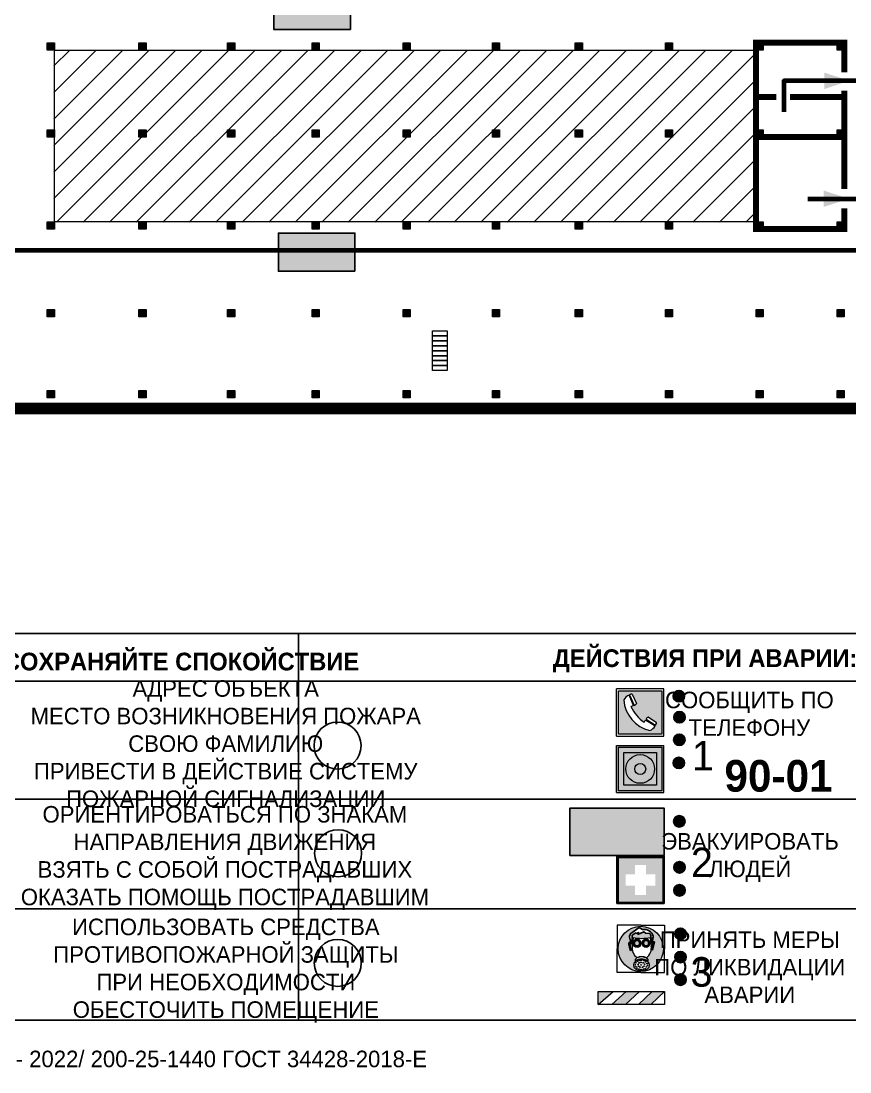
# Model space of a CAD drawing. Header units: millimetres. Extents: x 13810 to 67229, y 12374 to 21950.
# Drawn here: x 28588.7 to 28729.1, y 14956.8 to 15134.8 of the extents above; entities that cross this region are included whole.
import ezdxf

# ---------------------------------------------------------------- set-up
doc = ezdxf.new("R2010")
doc.units = ezdxf.units.MM
doc.layers.add('План_Штампы', color=7, linetype='Continuous')
doc.styles.add('обычный', font='arial.ttf')

# ---------------------------------------------------------------- blocks, each defined once
blk = doc.blocks.new('A$C38D26F80')
h = blk.add_hatch(color=5)
h.dxf.hatch_style = 1
h.paths.add_polyline_path([(-8.77, -4.48, 1), (-0.19, -4.48, 1)])
h.paths.add_polyline_path([(-6.75, -3.58), (-6.75, -3.31), (-6.62, -3.22), (-6.5, -3.22), (-6.42, -3.3), (-6.39, -3.28), (-6.59, -2.23), (-6.59, -2.01), (-6.38, -1.58), (-4.76, -0.4), (-4.13, -0.79, -0.362848), (-2.1, -2.1, -0.201049), (-2.17, -2.48, 0.085434), (-2.26, -3.13), (-1.9, -3.16), (-2.25, -4.7), (-2.4, -4.59), (-2.43, -4.34), (-2.36, -4.34), (-2.14, -3.34), (-2.47, -3.42), (-2.58, -1.95), (-2.77, -1.58), (-3.58, -1.52), (-3.92, -1.26), (-5.05, -1.73), (-4.87, -1.39), (-5.41, -1.6), (-5.41, -1.46), (-6.13, -1.87), (-6.18, -3.5), (-6.56, -3.47), (-6.37, -4.59), (-6.16, -4.43), (-6.16, -4.66), (-6.36, -4.79), (-6.37, -4.8), (-6.51, -4.76)], flags=16)
h.paths.add_polyline_path([(-6.51, -4.76), (-6.36, -4.79), (-6.37, -4.8)], flags=0)
h.paths.add_polyline_path([(-5.92, -2.34, 0.089508), (-2.67, -2.35), (-2.48, -3.88, -0.268602), (-3.4, -6.18, 0.262449), (-5.2, -6.18, -0.268602), (-6.11, -3.88)], flags=16)
edge = h.paths.add_edge_path(flags=16)
edge.add_ellipse((-5.19, -3.41), major_axis=(0, 0.842), ratio=0.848992, start_angle=0, end_angle=360)
edge = h.paths.add_edge_path(flags=0)
edge.add_ellipse((-5.19, -3.39), major_axis=(0, 0.665), ratio=0.853798, start_angle=0, end_angle=360)
edge = h.paths.add_edge_path(flags=0)
edge.add_ellipse((-5.19, -3.4), major_axis=(0, 0.528), ratio=0.864094, start_angle=0, end_angle=360)
edge = h.paths.add_edge_path(flags=16)
edge.add_ellipse((-3.47, -3.4), major_axis=(0, 0.842), ratio=0.848992, start_angle=0, end_angle=360)
h.paths.add_polyline_path([(-3.13, -6.45), (-3.13, -6.84, 0.383174), (-5.57, -6.85), (-5.57, -6.49, -0.369952)], flags=16)
edge = h.paths.add_edge_path(flags=0)
edge.add_ellipse((-3.47, -3.39), major_axis=(0, 0.665), ratio=0.853798, start_angle=0, end_angle=360)
edge = h.paths.add_edge_path(flags=0)
edge.add_ellipse((-3.47, -3.4), major_axis=(0, 0.528), ratio=0.864094, start_angle=0, end_angle=360)
edge = h.paths.add_edge_path(flags=16)
edge.add_ellipse((-4.34, -7.57), major_axis=(-1.48, 0), ratio=0.744955, start_angle=0, end_angle=360)
h.paths.add_polyline_path([(-5.01, -6.85, -1), (-5.15, -6.85, -1)], flags=0)
h.paths.add_polyline_path([(-5.33, -7.14, -1), (-5.47, -7.14, -1)], flags=0)
h.paths.add_polyline_path([(-4.61, -6.71, -1), (-4.74, -6.71, -1)], flags=16)
h.paths.add_polyline_path([(-5.43, -7.51, -1), (-5.57, -7.51, -1)], flags=0)
h.paths.add_polyline_path([(-4.26, -6.67, -1), (-4.4, -6.67, -1)], flags=16)
h.paths.add_polyline_path([(-4.74, -7.14, -1), (-4.88, -7.14, -1)], flags=0)
h.paths.add_polyline_path([(-4.93, -7.43, -1), (-5.07, -7.43, -1)], flags=0)
h.paths.add_polyline_path([(-4.41, -7.07, -1), (-4.54, -7.07, -1)], flags=0)
h.paths.add_polyline_path([(-5.33, -7.87, -1), (-5.46, -7.87, -1)], flags=0)
h.paths.add_polyline_path([(-3.8, -6.71, -1), (-3.94, -6.71, -1)], flags=16)
h.paths.add_polyline_path([(-4.85, -7.78, -1), (-4.98, -7.78, -1)], flags=0)
h.paths.add_polyline_path([(-3.96, -7.14, -1), (-4.1, -7.14, -1)], flags=0)
h.paths.add_polyline_path([(-4.33, -7.53, -1), (-4.47, -7.53, -1)], flags=0)
h.paths.add_polyline_path([(-5.09, -8.12, -1), (-5.23, -8.12, -1)], flags=0)
h.paths.add_polyline_path([(-3.5, -6.94, -1), (-3.64, -6.94, -1)], flags=0)
h.paths.add_polyline_path([(-4.54, -7.97, -1), (-4.68, -7.97, -1)], flags=0)
h.paths.add_polyline_path([(-3.66, -7.39, -1), (-3.8, -7.39, -1)], flags=0)
h.paths.add_polyline_path([(-4.73, -8.35, -1), (-4.86, -8.35, -1)], flags=0)
h.paths.add_polyline_path([(-4.09, -7.96, -1), (-4.23, -7.96, -1)], flags=0)
h.paths.add_polyline_path([(-3.77, -7.74, -1), (-3.91, -7.74, -1)], flags=0)
h.paths.add_polyline_path([(-3.22, -7.27, -1), (-3.35, -7.27, -1)], flags=0)
h.paths.add_polyline_path([(-4.34, -8.4, -1), (-4.47, -8.4, -1)], flags=0)
h.paths.add_polyline_path([(-3.16, -7.61, -1), (-3.3, -7.61, -1)], flags=0)
h.paths.add_polyline_path([(-3.9, -8.35, -1), (-4.04, -8.35, -1)], flags=0)
h.paths.add_polyline_path([(-3.32, -7.91, -1), (-3.46, -7.91, -1)], flags=0)
h.paths.add_polyline_path([(-3.55, -8.23, -1), (-3.69, -8.23, -1)], flags=0)
at = {"color": 5, "lineweight": 5}
for p, q in [((-4.48, 0), (-8.96, 0)), ((-8.96, 0), (-8.96, -4.48)), ((-4.48, 0), (0, 0)), ((0, 0), (0, -4.48)), ((-6.59, -2.01), (-6.38, -1.58)), ((-6.38, -1.58), (-4.76, -0.4)), ((-6.13, -1.87), (-6.18, -3.5)), ((-5.41, -1.46), (-6.13, -1.87)), ((-4.87, -1.39), (-5.41, -1.6)), ((-5.41, -1.6), (-5.41, -1.46)), ((-3.92, -1.26), (-5.05, -1.73)), ((-5.05, -1.73), (-4.87, -1.39)), ((-4.76, -0.4), (-4.13, -0.79)), ((-3.58, -1.52), (-3.92, -1.26)), ((-2.77, -1.58), (-3.58, -1.52)), ((-2.58, -1.95), (-2.77, -1.58)), ((-2.47, -3.42), (-2.58, -1.95)), ((-6.75, -3.31), (-6.62, -3.22)), ((-6.75, -3.58), (-6.75, -3.31)), ((-6.51, -4.76), (-6.75, -3.58)), ((-6.62, -3.22), (-6.5, -3.22)), ((-6.59, -2.23), (-6.59, -2.01)), ((-6.39, -3.28), (-6.59, -2.23)), ((-6.18, -3.5), (-6.56, -3.47)), ((-6.56, -3.47), (-6.37, -4.59)), ((-6.5, -3.22), (-6.42, -3.3)), ((-6.42, -3.3), (-6.39, -3.28)), ((-5.92, -2.34), (-6.11, -3.88)), ((-2.67, -2.34), (-2.48, -3.88)), ((-2.14, -3.34), (-2.47, -3.42)), ((-2.36, -4.34), (-2.14, -3.34)), ((-1.9, -3.16), (-2.26, -3.13)), ((-2.25, -4.7), (-1.9, -3.16)), ((-8.96, -8.96), (-8.96, -4.48)), ((-6.37, -4.8), (-6.51, -4.76)), ((-6.37, -4.59), (-6.16, -4.43)), ((-6.16, -4.66), (-6.37, -4.8)), ((-6.16, -4.43), (-6.16, -4.66)), ((-2.43, -4.34), (-2.4, -4.59)), ((-2.43, -4.34), (-2.36, -4.34)), ((-2.4, -4.59), (-2.25, -4.7)), ((0, -8.96), (0, -4.48)), ((-5.57, -6.49), (-5.57, -6.85)), ((-3.13, -6.45), (-3.13, -6.84)), ((-4.48, -8.96), (-8.96, -8.96)), ((-4.48, -8.96), (0, -8.96))]:
    blk.add_line(p, q, dxfattribs=at)
at = {"color": 5}
for p, q in [((-6.59, -2.01), (-6.38, -1.58)), ((-6.38, -1.58), (-4.76, -0.4)), ((-6.13, -1.87), (-6.18, -3.5)), ((-5.41, -1.46), (-6.13, -1.87)), ((-4.87, -1.39), (-5.41, -1.6)), ((-5.41, -1.6), (-5.41, -1.46)), ((-3.92, -1.26), (-5.05, -1.73)), ((-5.05, -1.73), (-4.87, -1.39)), ((-4.76, -0.4), (-4.13, -0.79)), ((-3.58, -1.52), (-3.92, -1.26)), ((-2.77, -1.58), (-3.58, -1.52)), ((-2.58, -1.95), (-2.77, -1.58)), ((-2.47, -3.42), (-2.58, -1.95)), ((-6.75, -3.31), (-6.62, -3.22)), ((-6.75, -3.58), (-6.75, -3.31)), ((-6.51, -4.76), (-6.75, -3.58)), ((-6.62, -3.22), (-6.5, -3.22)), ((-6.59, -2.23), (-6.59, -2.01)), ((-6.39, -3.28), (-6.59, -2.23)), ((-6.18, -3.5), (-6.56, -3.47)), ((-6.56, -3.47), (-6.37, -4.59)), ((-6.5, -3.22), (-6.42, -3.3)), ((-6.42, -3.3), (-6.39, -3.28)), ((-2.14, -3.34), (-2.47, -3.42)), ((-2.36, -4.34), (-2.14, -3.34)), ((-2.26, -3.13), (-1.9, -3.16)), ((-1.9, -3.16), (-2.25, -4.7)), ((-6.37, -4.8), (-6.51, -4.76)), ((-6.36, -4.79), (-6.51, -4.76)), ((-6.37, -4.59), (-6.16, -4.43)), ((-6.16, -4.66), (-6.37, -4.8)), ((-6.16, -4.66), (-6.36, -4.79)), ((-6.16, -4.43), (-6.16, -4.66)), ((-2.4, -4.59), (-2.43, -4.34)), ((-2.43, -4.34), (-2.36, -4.34)), ((-2.25, -4.7), (-2.4, -4.59))]:
    blk.add_line(p, q, dxfattribs=at)
at = {"color": 5, "lineweight": 5}
for centre, radius in [((-4.48, -4.48), 4.29), ((-5.5, -7.51), 0.0678), ((-5.4, -7.14), 0.0678), ((-5.4, -7.87), 0.0678), ((-5.08, -6.85), 0.0678), ((-5, -7.43), 0.0678), ((-4.91, -7.78), 0.0678), ((-4.81, -7.14), 0.0678), ((-4.67, -6.71), 0.0678), ((-4.61, -7.97), 0.0678), ((-4.47, -7.07), 0.0678), ((-4.4, -7.53), 0.0678), ((-4.33, -6.67), 0.0678), ((-4.16, -7.96), 0.0678), ((-4.03, -7.14), 0.0678), ((-3.87, -6.71), 0.0678), ((-3.84, -7.74), 0.0678), ((-3.73, -7.39), 0.0678), ((-3.57, -6.94), 0.0678), ((-3.39, -7.91), 0.0678), ((-3.28, -7.27), 0.0678), ((-3.23, -7.61), 0.0678), ((-5.16, -8.12), 0.0678), ((-4.79, -8.35), 0.0678), ((-4.4, -8.4), 0.0678), ((-3.97, -8.35), 0.0678), ((-3.62, -8.23), 0.0678)]:
    blk.add_circle(centre, radius, dxfattribs=at)
at = {"color": 5}
for centre, radius, start, end in [((-3.89, -2.66), 1.88, 17.387, 97.1599), ((-0.35, -3.07), 1.91, 162.2553, 181.7878), ((-2.6, -2.2), 0.511, 326.3906, 11.8614)]:
    blk.add_arc(centre, radius, start, end, dxfattribs=at)
at = {"color": 5, "lineweight": 5}
for centre, radius, start, end in [((-3.66, -4.24), 2.47, 171.573, 231.7124), ((-4.28, 6.66), 9.15, 259.6987, 280.1569), ((-4.93, -4.24), 2.47, 308.2876, 8.427), ((-0.47, -3.05), 1.79, 161.5846, 182.4584), ((-2.6, -2.2), 0.513, 326.4781, 11.7739), ((-4.3, -7.78), 1.83, 60.5889, 119.4111), ((-4.33, -7.88), 1.87, 50.358, 131.5662), ((-4.34, -8.2), 1.82, 48.4943, 132.3565)]:
    blk.add_arc(centre, radius, start, end, dxfattribs=at)
for centre, major_axis, ratio in [((-5.19, -3.41), (0, 0.842), 0.848992), ((-5.19, -3.39), (0, 0.665), 0.853798), ((-5.19, -3.4), (0, 0.528), 0.864094), ((-3.47, -3.4), (0, 0.842), 0.848992), ((-3.47, -3.39), (0, 0.665), 0.853798), ((-3.47, -3.4), (0, 0.528), 0.864094), ((-4.34, -7.57), (-1.48, 0), 0.744955)]:
    blk.add_ellipse(centre, major_axis=major_axis, ratio=ratio, dxfattribs=at)
blk = doc.blocks.new('A$C47DD6509')
at = {"lineweight": 5}
for points in [[(-8.69, 0), (-11.19, 0), (-11.19, -2.22)], [(-4.22, 0), (-6.45, 0), (-8.91, -2.22), (-6.61, -2.22)], [(0, 0), (-2.09, 0), (-4.36, -2.22), (-2.29, -2.22)]]:
    blk.add_hatch(color=242, dxfattribs=at).paths.add_polyline_path(points)
at = {"color": 242, "lineweight": 5}
for p, q in [((-11.19, -2.22), (-8.69, 0)), ((-11.19, -2.22), (-11.19, 0)), ((-11.19, 0), (-8.69, 0)), ((-11.19, 0), (0, 0)), ((-8.91, -2.22), (-6.45, 0)), ((-6.61, -2.22), (-4.22, 0)), ((-4.36, -2.22), (-2.09, 0)), ((-2.29, -2.22), (0, 0)), ((0, 0), (0, -2.22)), ((0, -2.22), (-11.19, -2.22))]:
    blk.add_line(p, q, dxfattribs=at)
blk = doc.blocks.new('A$C32E8229D')
at = {"true_color": 0xffffff}
blk.add_hatch(color=7, dxfattribs=at).paths.add_polyline_path([(0, 0), (0, -8), (16, -8), (16, 0)])
h = blk.add_hatch(color=126)
h.paths.add_polyline_path([(0.2, -0.2), (15.8, -0.2), (15.8, -7.8), (0.2, -7.8)])
h.paths.add_polyline_path([(13.49, -2.05), (12.08, -2.05), (11.37, -2.63, 0.162397), (11.29, -2.84), (11.29, -3.63), (10.35, -3.63), (10.35, -4.05), (11.68, -4.05), (11.68, -3.48), (12.26, -4.28), (11.29, -5.1), (11.29, -6.78), (11.85, -6.78), (11.85, -5.44), (12.8, -4.64), (12.8, -5.94), (14.46, -5.94), (14.46, -5.39), (13.45, -5.39), (13.45, -3.97), (12.46, -2.59), (13.15, -2.59), (13.69, -3.34), (14.18, -3)], flags=16)
h.paths.add_polyline_path([(10.74, -1.82, 1), (11.8, -1.82, 1)], flags=16)
h.paths.add_polyline_path([(9.39, -3.59), (5.99, -3.59), (6.56, -3.03), (5.91, -3.03), (5.1, -3.83), (5.91, -4.64), (6.56, -4.64), (5.99, -4.09), (9.39, -4.09)], flags=16)
h.paths.add_polyline_path([(4.29, -1.08), (1.72, -1.08), (1.72, -6.6), (4.29, -6.6)], flags=16)
at = {"color": 126}
blk.add_lwpolyline([(16, -8), (0, -8), (0, 0), (16, 0)], close=True, dxfattribs=at)
blk = doc.blocks.new('A$C18900ED3')
h = blk.add_hatch(color=126)
h.paths.add_polyline_path([(-0.18, -0.18), (-7.02, -0.18), (-7.02, -7.02), (-0.18, -7.02)])
h.paths.add_polyline_path([(-5.89, -4.46), (-5.89, -2.77), (-4.46, -2.77), (-4.46, -1.31), (-2.77, -1.31), (-2.77, -2.77), (-1.33, -2.77), (-1.33, -4.46), (-2.77, -4.46), (-2.77, -5.89), (-4.46, -5.89), (-4.46, -4.46)], flags=16)
at = {"color": 126}
for p, q in [((-7.2, 0), (-7.2, -7.2)), ((0, 0), (-7.2, 0)), ((0, -7.2), (0, 0)), ((-7.02, -7.02), (-7.02, -0.18)), ((-7.02, -0.18), (-0.18, -0.18)), ((-0.18, -0.18), (-0.18, -7.02)), ((-7.2, -7.2), (0, -7.2)), ((-0.18, -7.02), (-7.02, -7.02))]:
    blk.add_line(p, q, dxfattribs=at)
blk = doc.blocks.new('A$C456E1F9C')
at = {"lineweight": 5}
h = blk.add_hatch(color=242, dxfattribs=at)
h.paths.add_polyline_path([(0.51, -1.47), (0.51, -13.26), (12.29, -13.26), (12.29, -1.47)])
h.paths.add_polyline_path([(5.42, -4.95, -0.254479), (4.78, -5.4), (3.52, -2.53, -0.209735), (4.23, -2.4)], flags=16)
h.paths.add_polyline_path([(8.53, -8.6), (10.87, -10.17), (10.54, -10.76), (8.03, -9.13, -0.192251)], flags=16)
h.paths.add_polyline_path([(4.61, -5.49, 0.005518), (3.87, -5.72, 0.128647), (7.49, -10.01, 0.00809), (7.83, -9.33), (10.47, -10.97, -0.16736), (8.99, -12.25, -0.327862), (1.95, -3.95, -0.166952), (3.36, -2.62)], flags=16)
at = {"color": 242, "lineweight": 5}
for p, q in [((0, -13.77), (0, -0.97)), ((12.8, -0.97), (0, -0.97)), ((4.61, -5.49), (3.36, -2.62)), ((3.52, -2.53), (4.78, -5.4)), ((4.23, -2.4), (5.42, -4.95)), ((12.8, -13.77), (12.8, -0.97)), ((7.83, -9.33), (10.47, -10.97)), ((8.03, -9.13), (10.54, -10.76)), ((10.81, -10.12), (8.53, -8.6)), ((10.54, -10.76), (10.8, -10.3)), ((10.8, -10.3), (10.81, -10.12)), ((0, -13.77), (12.8, -13.77))]:
    blk.add_line(p, q, dxfattribs=at)
blk.add_lwpolyline([(0.51, -1.47), (12.29, -1.47), (12.29, -13.26), (0.51, -13.26)], close=True, dxfattribs=at)
for centre, radius, start, end in [((4.59, -5.34), 2.99, 114.2845, 152.1974), ((4.02, -3.27), 0.891, 76.3284, 123.7092), ((11.12, -3.31), 9.19, 183.9915, 256.6009), ((14.98, -39.1), 35.17, 107.1487, 108.4135), ((4.68, -4.59), 0.824, 276.9621, 334.0723), ((13.86, -0.94), 11.08, 205.5536, 234.8762), ((-13.31, 0.8), 23.44, 332.5487, 334.4027), ((8.94, -9.5), 0.989, 114.4092, 157.9388), ((7.87, -9.46), 3, 291.9291, 329.9329)]:
    blk.add_arc(centre, radius, start, end, dxfattribs=at)
blk = doc.blocks.new('A$C54414219')
at = {"true_color": 0xffffff}
h = blk.add_hatch(color=7, dxfattribs=at)
h.paths.add_polyline_path([(2.39, -9.45), (2.39, -18.3), (11.23, -18.3), (11.23, -9.45)], flags=0)
h.paths.add_polyline_path([(10.71, -13.87, -1), (2.92, -13.87, -1)], flags=0)
h.paths.add_polyline_path([(8.3, -13.87, -1), (5.33, -13.87, -1)], flags=0)
h.paths.add_polyline_path([(0.41, -7.47), (0.41, -20.27), (13.21, -20.27), (13.21, -7.47)])
h.paths.add_polyline_path([(0.92, -19.77), (12.71, -19.77), (12.71, -7.98), (0.92, -7.98)], flags=16)
h.paths.add_polyline_path([(11.23, -9.45), (11.23, -18.3), (2.39, -18.3), (2.39, -9.45)], flags=0)
at = {"lineweight": 5}
h = blk.add_hatch(color=242, dxfattribs=at)
h.paths.add_polyline_path([(12.71, -7.98), (0.92, -7.98), (0.92, -19.77), (12.71, -19.77)])
h.paths.add_polyline_path([(11.23, -18.3), (2.39, -18.3), (2.39, -9.45), (11.23, -9.45)], flags=16)
h.paths.add_polyline_path([(10.71, -13.87, -1), (2.92, -13.87, -1)], flags=0)
h.paths.add_polyline_path([(8.3, -13.87, -1), (5.33, -13.87, -1)], flags=0)
at = {"true_color": 0xffffff}
h = blk.add_hatch(color=7, dxfattribs=at)
h.paths.add_polyline_path([(2.39, -9.45), (2.39, -18.3), (11.23, -18.3), (11.23, -9.45)])
h.paths.add_polyline_path([(10.71, -13.87, -1), (2.92, -13.87, -1)], flags=16)
h.paths.add_polyline_path([(8.3, -13.87, -1), (5.33, -13.87, -1)], flags=0)
at = {"lineweight": 5}
h = blk.add_hatch(color=242, dxfattribs=at)
h.paths.add_polyline_path([(2.92, -13.87, 1), (10.71, -13.87, 1)])
h.paths.add_polyline_path([(8.3, -13.87, -1), (5.33, -13.87, -1)], flags=16)
at = {"color": 242, "lineweight": 5}
for p, q in [((0.41, -20.27), (0.41, -7.47)), ((0.41, -7.47), (13.21, -7.47)), ((0.41, -7.47), (13.21, -7.47)), ((13.21, -20.27), (13.21, -7.47)), ((0.41, -20.27), (13.21, -20.27))]:
    blk.add_line(p, q, dxfattribs=at)
for points in [[(0.92, -7.98), (12.71, -7.98), (12.71, -19.77), (0.92, -19.77)], [(2.39, -9.45), (11.23, -9.45), (11.23, -18.3), (2.39, -18.3)]]:
    blk.add_lwpolyline(points, close=True, dxfattribs=at)
for radius in [3.89, 1.49]:
    blk.add_circle((6.81, -13.87), radius, dxfattribs=at)

msp = doc.modelspace()

# ---------------------------------------------------------------- hatches: boundary and pattern name
at = {"lineweight": 0}
h = msp.add_hatch(dxfattribs=at)
h.set_pattern_fill('ANSI31', color=256, angle=180)
h.set_pattern_definition([(225, (46256.7912, 21946.0448), (2.24506403, -2.24506403), [])])
h.paths.add_polyline_path([(29030.82, 15124.14), (29040.66, 15124.14), (29040.66, 15134.09), (29030.82, 15134.09)])
h.paths.add_polyline_path([(28953.71, 15100.7), (28967.31, 15100.7), (28967.31, 15129.8), (28953.71, 15129.8)])
h.paths.add_polyline_path([(28923.06, 15100.7), (28937.72, 15100.7), (28937.72, 15129.8), (28923.06, 15129.8)])
h.paths.add_polyline_path([(28879.03, 15100.7), (28906.93, 15100.7), (28906.93, 15129.8), (28879.03, 15129.8)])
h.paths.add_polyline_path([(28866.35, 15117.8), (28876, 15117.8), (28876, 15127.51), (28866.35, 15127.51)])
h.paths.add_polyline_path([(28864.52, 15072.13), (28877.81, 15072.13), (28877.81, 15084.62), (28864.52, 15084.62)])
h.paths.add_polyline_path([(28744.69, 15100.7), (28817.82, 15100.7), (28817.82, 15129.8), (28744.69, 15129.8)])
h.paths.add_polyline_path([(28594.26, 15100.7), (28713.12, 15100.7), (28713.12, 15129.8), (28594.26, 15129.8)])
h.paths.add_polyline_path([(28624.82, 15176.5), (28713.12, 15176.5), (28713.12, 15204.98), (28624.82, 15204.98)])
h.paths.add_polyline_path([(28759.24, 15176.5), (28847.7, 15176.5), (28847.7, 15204.98), (28759.24, 15204.98)])
h.paths.add_polyline_path([(28865.44, 15177.79), (28876.69, 15177.79), (28876.69, 15188.49), (28865.44, 15188.49)])
h.paths.add_polyline_path([(28865.44, 15207.4), (28876.69, 15207.4), (28876.69, 15218.1), (28865.44, 15218.1)])
h.paths.add_polyline_path([(28879.03, 15176.5), (29027.02, 15176.5), (29027.02, 15204.98), (28879.03, 15204.98)])
h = msp.add_hatch(color=256, dxfattribs=at)
h.dxf.hatch_style = 1
h.paths.add_polyline_path([(28593.12, 15131.11), (28593.12, 15129.88), (28594.34, 15129.88), (28594.34, 15131.11)])
h = msp.add_hatch(color=256, dxfattribs=at)
h.dxf.hatch_style = 1
h.paths.add_polyline_path([(28608.65, 15131.11), (28608.65, 15129.88), (28609.88, 15129.88), (28609.88, 15131.11)])
h = msp.add_hatch(color=256, dxfattribs=at)
h.dxf.hatch_style = 1
h.paths.add_polyline_path([(28623.67, 15131.11), (28623.67, 15129.88), (28624.89, 15129.88), (28624.89, 15131.11)])
h = msp.add_hatch(color=256, dxfattribs=at)
h.dxf.hatch_style = 1
h.paths.add_polyline_path([(28638, 15131.11), (28638, 15129.88), (28639.22, 15129.88), (28639.22, 15131.11)])
h = msp.add_hatch(color=256, dxfattribs=at)
h.dxf.hatch_style = 1
h.paths.add_polyline_path([(28653.4, 15131.11), (28653.4, 15129.88), (28654.62, 15129.88), (28654.62, 15131.11)])
h = msp.add_hatch(color=256, dxfattribs=at)
h.dxf.hatch_style = 1
h.paths.add_polyline_path([(28668.54, 15131.11), (28668.54, 15129.88), (28669.76, 15129.88), (28669.76, 15131.11)])
h = msp.add_hatch(color=256, dxfattribs=at)
h.dxf.hatch_style = 1
h.paths.add_polyline_path([(28682.55, 15131.11), (28682.55, 15129.88), (28683.77, 15129.88), (28683.77, 15131.11)])
h = msp.add_hatch(color=256, dxfattribs=at)
h.dxf.hatch_style = 1
h.paths.add_polyline_path([(28697.83, 15131.11), (28697.83, 15129.88), (28699.05, 15129.88), (28699.05, 15131.11)])
h = msp.add_hatch(color=256, dxfattribs=at)
h.dxf.hatch_style = 1
h.paths.add_polyline_path([(28713.19, 15131.11), (28713.19, 15129.88), (28714.41, 15129.88), (28714.41, 15131.11)])
h = msp.add_hatch(color=256, dxfattribs=at)
h.dxf.hatch_style = 1
h.paths.add_polyline_path([(28726.9, 15131.11), (28726.9, 15129.88), (28728.12, 15129.88), (28728.12, 15131.11)])
h = msp.add_hatch(color=256, dxfattribs=at)
h.dxf.hatch_style = 1
h.paths.add_polyline_path([(28593.12, 15116.36), (28593.12, 15115.13), (28594.34, 15115.13), (28594.34, 15116.36)])
h = msp.add_hatch(color=256, dxfattribs=at)
h.dxf.hatch_style = 1
h.paths.add_polyline_path([(28608.65, 15116.36), (28608.65, 15115.13), (28609.88, 15115.13), (28609.88, 15116.36)])
h = msp.add_hatch(color=256, dxfattribs=at)
h.dxf.hatch_style = 1
h.paths.add_polyline_path([(28623.67, 15116.36), (28623.67, 15115.13), (28624.89, 15115.13), (28624.89, 15116.36)])
h = msp.add_hatch(color=256, dxfattribs=at)
h.dxf.hatch_style = 1
h.paths.add_polyline_path([(28638, 15116.36), (28638, 15115.13), (28639.22, 15115.13), (28639.22, 15116.36)])
h = msp.add_hatch(color=256, dxfattribs=at)
h.dxf.hatch_style = 1
h.paths.add_polyline_path([(28653.4, 15116.36), (28653.4, 15115.13), (28654.62, 15115.13), (28654.62, 15116.36)])
h = msp.add_hatch(color=256, dxfattribs=at)
h.dxf.hatch_style = 1
h.paths.add_polyline_path([(28668.54, 15116.36), (28668.54, 15115.13), (28669.76, 15115.13), (28669.76, 15116.36)])
h = msp.add_hatch(color=256, dxfattribs=at)
h.dxf.hatch_style = 1
h.paths.add_polyline_path([(28682.55, 15116.36), (28682.55, 15115.13), (28683.77, 15115.13), (28683.77, 15116.36)])
h = msp.add_hatch(color=256, dxfattribs=at)
h.dxf.hatch_style = 1
h.paths.add_polyline_path([(28697.83, 15116.36), (28697.83, 15115.13), (28699.05, 15115.13), (28699.05, 15116.36)])
h = msp.add_hatch(color=256, dxfattribs=at)
h.dxf.hatch_style = 1
h.paths.add_polyline_path([(28713.19, 15116.36), (28713.19, 15115.13), (28714.41, 15115.13), (28714.41, 15116.36)])
h = msp.add_hatch(color=256, dxfattribs=at)
h.dxf.hatch_style = 1
h.paths.add_polyline_path([(28726.9, 15116.36), (28726.9, 15115.13), (28728.12, 15115.13), (28728.12, 15116.36)])
h = msp.add_hatch(color=256, dxfattribs=at)
h.dxf.hatch_style = 1
h.paths.add_polyline_path([(28593.12, 15100.79), (28593.12, 15099.55), (28594.34, 15099.55), (28594.34, 15100.79)])
h = msp.add_hatch(color=256, dxfattribs=at)
h.dxf.hatch_style = 1
h.paths.add_polyline_path([(28608.65, 15100.79), (28608.65, 15099.55), (28609.88, 15099.55), (28609.88, 15100.79)])
h = msp.add_hatch(color=256, dxfattribs=at)
h.dxf.hatch_style = 1
h.paths.add_polyline_path([(28623.67, 15100.79), (28623.67, 15099.55), (28624.89, 15099.55), (28624.89, 15100.79)])
h = msp.add_hatch(color=256, dxfattribs=at)
h.dxf.hatch_style = 1
h.paths.add_polyline_path([(28638, 15100.79), (28638, 15099.55), (28639.22, 15099.55), (28639.22, 15100.79)])
h = msp.add_hatch(color=256, dxfattribs=at)
h.dxf.hatch_style = 1
h.paths.add_polyline_path([(28653.4, 15100.79), (28653.4, 15099.55), (28654.62, 15099.55), (28654.62, 15100.79)])
h = msp.add_hatch(color=256, dxfattribs=at)
h.dxf.hatch_style = 1
h.paths.add_polyline_path([(28668.54, 15100.79), (28668.54, 15099.55), (28669.76, 15099.55), (28669.76, 15100.79)])
h = msp.add_hatch(color=256, dxfattribs=at)
h.dxf.hatch_style = 1
h.paths.add_polyline_path([(28682.55, 15100.79), (28682.55, 15099.55), (28683.77, 15099.55), (28683.77, 15100.79)])
h = msp.add_hatch(color=256, dxfattribs=at)
h.dxf.hatch_style = 1
h.paths.add_polyline_path([(28697.83, 15100.79), (28697.83, 15099.55), (28699.05, 15099.55), (28699.05, 15100.79)])
h = msp.add_hatch(color=256, dxfattribs=at)
h.dxf.hatch_style = 1
h.paths.add_polyline_path([(28713.19, 15100.79), (28713.19, 15099.55), (28714.41, 15099.55), (28714.41, 15100.79)])
h = msp.add_hatch(color=256, dxfattribs=at)
h.dxf.hatch_style = 1
h.paths.add_polyline_path([(28726.9, 15100.79), (28726.9, 15099.55), (28728.12, 15099.55), (28728.12, 15100.79)])
h = msp.add_hatch(color=256, dxfattribs=at)
h.dxf.hatch_style = 1
h.paths.add_polyline_path([(28593.12, 15085.93), (28593.12, 15084.7), (28594.34, 15084.7), (28594.34, 15085.93)])
h = msp.add_hatch(color=256, dxfattribs=at)
h.dxf.hatch_style = 1
h.paths.add_polyline_path([(28608.65, 15085.93), (28608.65, 15084.7), (28609.88, 15084.7), (28609.88, 15085.93)])
h = msp.add_hatch(color=256, dxfattribs=at)
h.dxf.hatch_style = 1
h.paths.add_polyline_path([(28623.67, 15085.93), (28623.67, 15084.7), (28624.89, 15084.7), (28624.89, 15085.93)])
h = msp.add_hatch(color=256, dxfattribs=at)
h.dxf.hatch_style = 1
h.paths.add_polyline_path([(28638, 15085.93), (28638, 15084.7), (28639.22, 15084.7), (28639.22, 15085.93)])
h = msp.add_hatch(color=256, dxfattribs=at)
h.dxf.hatch_style = 1
h.paths.add_polyline_path([(28653.4, 15085.93), (28653.4, 15084.7), (28654.62, 15084.7), (28654.62, 15085.93)])
h = msp.add_hatch(color=256, dxfattribs=at)
h.dxf.hatch_style = 1
h.paths.add_polyline_path([(28668.54, 15085.93), (28668.54, 15084.7), (28669.76, 15084.7), (28669.76, 15085.93)])
h = msp.add_hatch(color=256, dxfattribs=at)
h.dxf.hatch_style = 1
h.paths.add_polyline_path([(28682.55, 15085.93), (28682.55, 15084.7), (28683.77, 15084.7), (28683.77, 15085.93)])
h = msp.add_hatch(color=256, dxfattribs=at)
h.dxf.hatch_style = 1
h.paths.add_polyline_path([(28697.83, 15085.93), (28697.83, 15084.7), (28699.05, 15084.7), (28699.05, 15085.93)])
h = msp.add_hatch(color=256, dxfattribs=at)
h.dxf.hatch_style = 1
h.paths.add_polyline_path([(28713.19, 15085.93), (28713.19, 15084.7), (28714.41, 15084.7), (28714.41, 15085.93)])
h = msp.add_hatch(color=256, dxfattribs=at)
h.dxf.hatch_style = 1
h.paths.add_polyline_path([(28726.9, 15085.93), (28726.9, 15084.7), (28728.12, 15084.7), (28728.12, 15085.93)])
h = msp.add_hatch(color=256, dxfattribs=at)
h.dxf.hatch_style = 1
h.paths.add_polyline_path([(28593.12, 15072.21), (28593.12, 15070.98), (28594.34, 15070.98), (28594.34, 15072.21)])
h = msp.add_hatch(color=256, dxfattribs=at)
h.dxf.hatch_style = 1
h.paths.add_polyline_path([(28608.65, 15072.21), (28608.65, 15070.98), (28609.88, 15070.98), (28609.88, 15072.21)])
h = msp.add_hatch(color=256, dxfattribs=at)
h.dxf.hatch_style = 1
h.paths.add_polyline_path([(28623.67, 15072.21), (28623.67, 15070.98), (28624.89, 15070.98), (28624.89, 15072.21)])
h = msp.add_hatch(color=256, dxfattribs=at)
h.dxf.hatch_style = 1
h.paths.add_polyline_path([(28638, 15072.21), (28638, 15070.98), (28639.22, 15070.98), (28639.22, 15072.21)])
h = msp.add_hatch(color=256, dxfattribs=at)
h.dxf.hatch_style = 1
h.paths.add_polyline_path([(28653.4, 15072.21), (28653.4, 15070.98), (28654.62, 15070.98), (28654.62, 15072.21)])
h = msp.add_hatch(color=256, dxfattribs=at)
h.dxf.hatch_style = 1
h.paths.add_polyline_path([(28668.54, 15072.21), (28668.54, 15070.98), (28669.76, 15070.98), (28669.76, 15072.21)])
h = msp.add_hatch(color=256, dxfattribs=at)
h.dxf.hatch_style = 1
h.paths.add_polyline_path([(28682.55, 15072.21), (28682.55, 15070.98), (28683.77, 15070.98), (28683.77, 15072.21)])
h = msp.add_hatch(color=256, dxfattribs=at)
h.dxf.hatch_style = 1
h.paths.add_polyline_path([(28697.83, 15072.21), (28697.83, 15070.98), (28699.05, 15070.98), (28699.05, 15072.21)])
h = msp.add_hatch(color=256, dxfattribs=at)
h.dxf.hatch_style = 1
h.paths.add_polyline_path([(28713.19, 15072.21), (28713.19, 15070.98), (28714.41, 15070.98), (28714.41, 15072.21)])
h = msp.add_hatch(color=256, dxfattribs=at)
h.dxf.hatch_style = 1
h.paths.add_polyline_path([(28726.9, 15072.21), (28726.9, 15070.98), (28728.12, 15070.98), (28728.12, 15072.21)])
h = msp.add_hatch(color=256, dxfattribs=at)
h.dxf.hatch_style = 1
h.paths.add_polyline_path([(28699.16, 15020.46, 1), (28701.09, 15020.46, 1)])
h = msp.add_hatch(color=256, dxfattribs=at)
h.dxf.hatch_style = 1
h.paths.add_polyline_path([(28699.26, 15016.88, 1), (28701.2, 15016.88, 1)])
h = msp.add_hatch(color=256, dxfattribs=at)
h.dxf.hatch_style = 1
h.paths.add_polyline_path([(28699.22, 15013.07, 1), (28701.16, 15013.07, 1)])
h = msp.add_hatch(color=256, dxfattribs=at)
h.dxf.hatch_style = 1
h.paths.add_polyline_path([(28699.14, 15009.14, 1), (28701.07, 15009.14, 1)])
h = msp.add_hatch(color=256, dxfattribs=at)
h.dxf.hatch_style = 1
h.paths.add_polyline_path([(28699.23, 14999.25, 1), (28701.16, 14999.25, 1)])
h = msp.add_hatch(color=256, dxfattribs=at)
h.dxf.hatch_style = 1
h.paths.add_polyline_path([(28699.27, 14991.47, 1), (28701.2, 14991.47, 1)])
h = msp.add_hatch(color=256, dxfattribs=at)
h.dxf.hatch_style = 1
h.paths.add_polyline_path([(28699.26, 14987.57, 1), (28701.19, 14987.57, 1)])
h = msp.add_hatch(color=256, dxfattribs=at)
h.dxf.hatch_style = 1
h.paths.add_polyline_path([(28699.42, 14980.21, 1), (28701.35, 14980.21, 1)])
h = msp.add_hatch(color=256, dxfattribs=at)
h.dxf.hatch_style = 1
h.paths.add_polyline_path([(28699.41, 14976.27, 1), (28701.34, 14976.27, 1)])
h = msp.add_hatch(color=256, dxfattribs=at)
h.dxf.hatch_style = 1
h.paths.add_polyline_path([(28699.41, 14972.44, 1), (28701.35, 14972.44, 1)])

# ---------------------------------------------------------------- linework, layer by layer
for points, const_width in [([(28584.4, 15236.87), (28483.43, 15236.87), (28483.43, 15175.92), (28498.18, 15175.92), (28498.18, 15161.18), (28517.21, 15161.18), (28517.21, 15069.17), (29044.26, 15069.17), (29044.26, 15071.28)], 2), ([(28713.19, 15129.88), (28713.19, 15131.11), (28728.12, 15131.11), (28728.12, 15126.12)], 1), ([(28728.12, 15103.07), (28728.12, 15099.55), (28713.19, 15099.55), (28713.19, 15131.11)], 1), ([(28728.12, 15122.97), (28728.12, 15106.33)], 1), ([(28713.19, 15121.91), (28716.62, 15121.91)], 1), ([(28728.12, 15121.91), (28718.96, 15121.91)], 1), ([(28728.12, 15115.13), (28713.19, 15115.13)], 1)]:
    msp.add_lwpolyline(points, dxfattribs=dict(at, const_width=const_width))
for points in [[(28594.34, 15129.88), (28593.12, 15129.88), (28593.12, 15131.11), (28594.34, 15131.11)], [(28609.88, 15129.88), (28608.65, 15129.88), (28608.65, 15131.11), (28609.88, 15131.11)], [(28624.89, 15129.88), (28623.67, 15129.88), (28623.67, 15131.11), (28624.89, 15131.11)], [(28639.22, 15129.88), (28638, 15129.88), (28638, 15131.11), (28639.22, 15131.11)], [(28654.62, 15129.88), (28653.4, 15129.88), (28653.4, 15131.11), (28654.62, 15131.11)], [(28669.76, 15129.88), (28668.54, 15129.88), (28668.54, 15131.11), (28669.76, 15131.11)], [(28683.77, 15129.88), (28682.55, 15129.88), (28682.55, 15131.11), (28683.77, 15131.11)], [(28699.05, 15129.88), (28697.83, 15129.88), (28697.83, 15131.11), (28699.05, 15131.11)], [(28714.41, 15129.88), (28713.19, 15129.88), (28713.19, 15131.11), (28714.41, 15131.11)], [(28728.12, 15129.88), (28726.9, 15129.88), (28726.9, 15131.11), (28728.12, 15131.11)], [(28713.19, 15100.79), (28594.34, 15100.79), (28594.34, 15129.88), (28713.19, 15129.88)], [(28713.19, 15100.79), (28594.34, 15100.79), (28594.34, 15129.88), (28713.19, 15129.88)], [(28594.34, 15115.13), (28593.12, 15115.13), (28593.12, 15116.36), (28594.34, 15116.36)], [(28609.88, 15115.13), (28608.65, 15115.13), (28608.65, 15116.36), (28609.88, 15116.36)], [(28624.89, 15115.13), (28623.67, 15115.13), (28623.67, 15116.36), (28624.89, 15116.36)], [(28639.22, 15115.13), (28638, 15115.13), (28638, 15116.36), (28639.22, 15116.36)], [(28654.62, 15115.13), (28653.4, 15115.13), (28653.4, 15116.36), (28654.62, 15116.36)], [(28669.76, 15115.13), (28668.54, 15115.13), (28668.54, 15116.36), (28669.76, 15116.36)], [(28683.77, 15115.13), (28682.55, 15115.13), (28682.55, 15116.36), (28683.77, 15116.36)], [(28699.05, 15115.13), (28697.83, 15115.13), (28697.83, 15116.36), (28699.05, 15116.36)], [(28714.41, 15115.13), (28713.19, 15115.13), (28713.19, 15116.36), (28714.41, 15116.36)], [(28728.12, 15115.13), (28726.9, 15115.13), (28726.9, 15116.36), (28728.12, 15116.36)], [(28594.34, 15099.55), (28593.12, 15099.55), (28593.12, 15100.79), (28594.34, 15100.79)], [(28609.88, 15099.55), (28608.65, 15099.55), (28608.65, 15100.79), (28609.88, 15100.79)], [(28624.89, 15099.55), (28623.67, 15099.55), (28623.67, 15100.79), (28624.89, 15100.79)], [(28639.22, 15099.55), (28638, 15099.55), (28638, 15100.79), (28639.22, 15100.79)], [(28654.62, 15099.55), (28653.4, 15099.55), (28653.4, 15100.79), (28654.62, 15100.79)], [(28669.76, 15099.55), (28668.54, 15099.55), (28668.54, 15100.79), (28669.76, 15100.79)], [(28683.77, 15099.55), (28682.55, 15099.55), (28682.55, 15100.79), (28683.77, 15100.79)], [(28699.05, 15099.55), (28697.83, 15099.55), (28697.83, 15100.79), (28699.05, 15100.79)], [(28714.41, 15099.55), (28713.19, 15099.55), (28713.19, 15100.79), (28714.41, 15100.79)], [(28728.12, 15099.55), (28726.9, 15099.55), (28726.9, 15100.79), (28728.12, 15100.79)], [(28594.34, 15084.7), (28593.12, 15084.7), (28593.12, 15085.93), (28594.34, 15085.93)], [(28609.88, 15084.7), (28608.65, 15084.7), (28608.65, 15085.93), (28609.88, 15085.93)], [(28624.89, 15084.7), (28623.67, 15084.7), (28623.67, 15085.93), (28624.89, 15085.93)], [(28639.22, 15084.7), (28638, 15084.7), (28638, 15085.93), (28639.22, 15085.93)], [(28654.62, 15084.7), (28653.4, 15084.7), (28653.4, 15085.93), (28654.62, 15085.93)], [(28669.76, 15084.7), (28668.54, 15084.7), (28668.54, 15085.93), (28669.76, 15085.93)], [(28683.77, 15084.7), (28682.55, 15084.7), (28682.55, 15085.93), (28683.77, 15085.93)], [(28699.05, 15084.7), (28697.83, 15084.7), (28697.83, 15085.93), (28699.05, 15085.93)], [(28714.41, 15084.7), (28713.19, 15084.7), (28713.19, 15085.93), (28714.41, 15085.93)], [(28728.12, 15084.7), (28726.9, 15084.7), (28726.9, 15085.93), (28728.12, 15085.93)], [(28658.36, 15081.46), (28658.36, 15082.3), (28660.87, 15082.3), (28660.87, 15081.46)], [(28658.36, 15080.62), (28658.36, 15081.46), (28660.87, 15081.46), (28660.87, 15080.62)], [(28658.36, 15079.78), (28658.36, 15080.62), (28660.87, 15080.62), (28660.87, 15079.78)], [(28658.36, 15078.95), (28658.36, 15079.78), (28660.87, 15079.78), (28660.87, 15078.95)], [(28658.36, 15078.11), (28658.36, 15078.95), (28660.87, 15078.95), (28660.87, 15078.11)], [(28658.36, 15077.27), (28658.36, 15078.11), (28660.87, 15078.11), (28660.87, 15077.27)], [(28658.36, 15076.43), (28658.36, 15077.27), (28660.87, 15077.27), (28660.87, 15076.43)], [(28658.36, 15075.6), (28658.36, 15076.43), (28660.87, 15076.43), (28660.87, 15075.6)], [(28594.34, 15070.98), (28593.12, 15070.98), (28593.12, 15072.21), (28594.34, 15072.21)], [(28609.88, 15070.98), (28608.65, 15070.98), (28608.65, 15072.21), (28609.88, 15072.21)], [(28624.89, 15070.98), (28623.67, 15070.98), (28623.67, 15072.21), (28624.89, 15072.21)], [(28639.22, 15070.98), (28638, 15070.98), (28638, 15072.21), (28639.22, 15072.21)], [(28654.62, 15070.98), (28653.4, 15070.98), (28653.4, 15072.21), (28654.62, 15072.21)], [(28669.76, 15070.98), (28668.54, 15070.98), (28668.54, 15072.21), (28669.76, 15072.21)], [(28683.77, 15070.98), (28682.55, 15070.98), (28682.55, 15072.21), (28683.77, 15072.21)], [(28699.05, 15070.98), (28697.83, 15070.98), (28697.83, 15072.21), (28699.05, 15072.21)], [(28714.41, 15070.98), (28713.19, 15070.98), (28713.19, 15072.21), (28714.41, 15072.21)], [(28728.12, 15070.98), (28726.9, 15070.98), (28726.9, 15072.21), (28728.12, 15072.21)]]:
    msp.add_lwpolyline(points, close=True, dxfattribs=at)
at = {"color": 126, "lineweight": 100, "true_color": 0x008754}
for points in [[(28736.08, 15124.68), (28717.87, 15124.68), (28717.87, 15119.39)], [(28721.93, 15104.67), (28736.08, 15104.67), (28736.08, 15095.91)], [(29021.32, 15095.91), (28585.35, 15095.91)]]:
    msp.add_lwpolyline(points, dxfattribs=at)
for points in [[(28491.91, 15023), (28635.68, 15023), (28635.68, 15031.05), (28491.91, 15031.05)], [(28635.68, 15023), (28779.45, 15023), (28779.45, 15031.05), (28635.68, 15031.05)], [(28491.91, 15023), (28635.68, 15023), (28635.68, 14965.6), (28491.91, 14965.6)], [(28635.68, 15023), (28779.45, 15023), (28779.45, 14965.6), (28635.68, 14965.6)]]:
    msp.add_lwpolyline(points, close=True)
for points in [[(28550.33, 15003), (28491.91, 15003), (28635.68, 15003)], [(28694.1, 15003), (28635.68, 15003), (28779.45, 15003)], [(28550.33, 14984.43), (28491.91, 14984.43), (28635.68, 14984.43)], [(28694.1, 14984.43), (28635.68, 14984.43), (28779.45, 14984.43)]]:
    msp.add_lwpolyline(points)
for centre, radius in [((28700.12, 15020.46), 0.966), ((28700.23, 15016.88), 0.966), ((28642.31, 15012.08), 3.98), ((28700.19, 15013.07), 0.966), ((28700.11, 15009.14), 0.966), ((28700.19, 14999.25), 0.966), ((28642.4, 14993.85), 3.98), ((28700.23, 14991.47), 0.966), ((28700.23, 14987.57), 0.966), ((28700.38, 14980.21), 0.966), ((28642.34, 14975.27), 3.98), ((28700.38, 14976.27), 0.966), ((28700.38, 14972.44), 0.966)]:
    msp.add_circle(centre, radius)
at = {"layer": 'План_Штампы', "color": 126, "true_color": 0x008754}
for points in [[(28724.74, 15123.27), (28724.75, 15126.04), (28729, 15124.67)], [(28724.65, 15103.3), (28724.66, 15106.07), (28728.9, 15104.7)]]:
    msp.add_solid(points, dxfattribs=at)

# ---------------------------------------------------------------- block references
for name, p, xscale, yscale, zscale in [('A$C456E1F9C', (28689.57, 15022.28), 0.625, 0.625, 0.625), ('A$C54414219', (28689.31, 15016.79), 0.625, 0.625, 0.625), ('A$C18900ED3', (28697.63, 14993.33), 1.111111111007631, 1.111111111007631, 1.111111111007631), ('A$C38D26F80', (28697.66, 14981.66), 0.8928571427240968, 0.8928571427240968, 0.8928571427240968)]:
    msp.add_blockref(name, p, dxfattribs=dict(xscale=xscale, yscale=yscale, zscale=zscale))
at = {"xscale": -1}
msp.add_blockref('A$C32E8229D', (28697.63, 15001.47), dxfattribs=at)
at = {"color": 242, "true_color": 0xc1121c}
msp.add_blockref('A$C47DD6509', (28697.66, 14970.44), dxfattribs=at)
at = {"layer": 'План_Штампы', "color": 126, "true_color": 0x008754, "xscale": 0.8100087101568005, "yscale": 0.8100087101568005, "zscale": 0.8100087101568005, "rotation": 359.9978653237144}
for p in [(28631.54, 15139.81), (28632.28, 15098.88)]:
    msp.add_blockref('A$C32E8229D', p, dxfattribs=at)

# ---------------------------------------------------------------- texts
at = {"lineweight": 0, "attachment_point": 5, "style": 'обычный'}
for s, insert, char_height, width in [('{\\fProxima Nova Rg|b1|i0|c204|p2;ДЕЙСТВИЯ ПРИ АВАРИИ: СОХРАНЯЙТЕ СПОКОЙСТВИЕ\\H1.6644x; }', (28735.29, 15026.45), 3, 175.1736), ('{\\fProxima Nova Rg|b1|i0|c204|p2;ДЕЙСТВИЯ ПРИ ПОЖАРЕ: СОХРАНЯЙТЕ СПОКОЙСТВИЕ\\H1.6644x; }', (28589.08, 15025.88), 3, 175.1736), ('\\pi-8.4,l8.4,t8.4;{\\fProxima Nova Rg|b0|i0|c204|p2;АДРЕС ОБЪЕКТА\\PМЕСТО ВОЗНИКНОВЕНИЯ ПОЖАРА \\PСВОЮ ФАМИЛИЮ\\PПРИВЕСТИ В ДЕЙСТВИЕ СИСТЕМУ \\PПОЖАРНОЙ СИГНАЛИЗАЦИИ}', (28623.37, 15012.01), 2.8, 126.6484), ('{\\fProxima Nova Rg|b0|i0|c204|p2;СООБЩИТЬ ПО \\PТЕЛЕФОНУ}', (28712.06, 15017.45), 2.8, 126.6484), ('{\\fProxima Nova Rg|b0|i0|c204|p2;1\\H1.1667x; }', (28704.17, 15010.38), 5, 126.6484), ('{\\fProxima Nova Rg|b1|i0|c204|p2;\\H1.0714x;90-01\\fProxima Nova Rg|b0|i0|c204|p2;\\H0.93331x; \\H1.3449x; }', (28716.99, 15006.92), 5, 126.6484), ('\\pi-8.4,l8.4,t8.4;{\\fProxima Nova Rg|b0|i0|c204|p2;ОРИЕНТИРОВАТЬСЯ ПО ЗНАКАМ \\PНАПРАВЛЕНИЯ ДВИЖЕНИЯ\\PВЗЯТЬ С СОБОЙ ПОСТРАДАВШИХ\\PОКАЗАТЬ ПОМОЩЬ ПОСТРАДАВШИМ}', (28623.23, 14993.04), 2.8, 126.6484), ('{\\fProxima Nova Rg|b0|i0|c204|p2;ЭВАКУИРОВАТЬ \\PЛЮДЕЙ}', (28712.17, 14993.13), 2.8, 126.6484), ('{\\fProxima Nova Rg|b0|i0|c204|p2;2\\H1.1967x; }', (28704.02, 14992.3), 5, 126.6484), ('\\pi-8.4,l8.4,t8.4;{\\fProxima Nova Rg|b0|i0|c204|p2;ИСПОЛЬЗОВАТЬ СРЕДСТВА \\PПРОТИВОПОЖАРНОЙ ЗАЩИТЫ \\PПРИ НЕОБХОДИМОСТИ \\PОБЕСТОЧИТЬ ПОМЕЩЕНИЕ}', (28623.39, 14973.97), 2.8, 126.6484), ('{\\fProxima Nova Rg|b0|i0|c204|p2;ПРИНЯТЬ МЕРЫ \\PПО ЛИКВИДАЦИИ \\PАВАРИИ}', (28712.13, 14974.55), 2.8, 126.6484), ('{\\fProxima Nova Rg|b0|i0|c204|p2;3\\H1.1967x; }', (28703.95, 14973.72), 5, 126.6484), ('\\pi-8.4,l8.4,t8.4;{\\fProxima Nova Rg|b0|i0|c204|p2;ИЗГОТОВИТЕЛЬ: ИП АНДРЕЕВ А. А.\\fProxima Nova Rg|b0|i0|c0|p2; \\fProxima Nova Rg|b0|i0|c204|p2;ФП-24 - 2022/ 200-25-1440 ГОСТ 34428-2018-Е\\H1.2266x; }', (28583.43, 14958.61), 2.8, 191.3484)]:
    msp.add_mtext(s, dxfattribs=dict(at, insert=insert, char_height=char_height, width=width))

doc.saveas('drawing.dxf')
